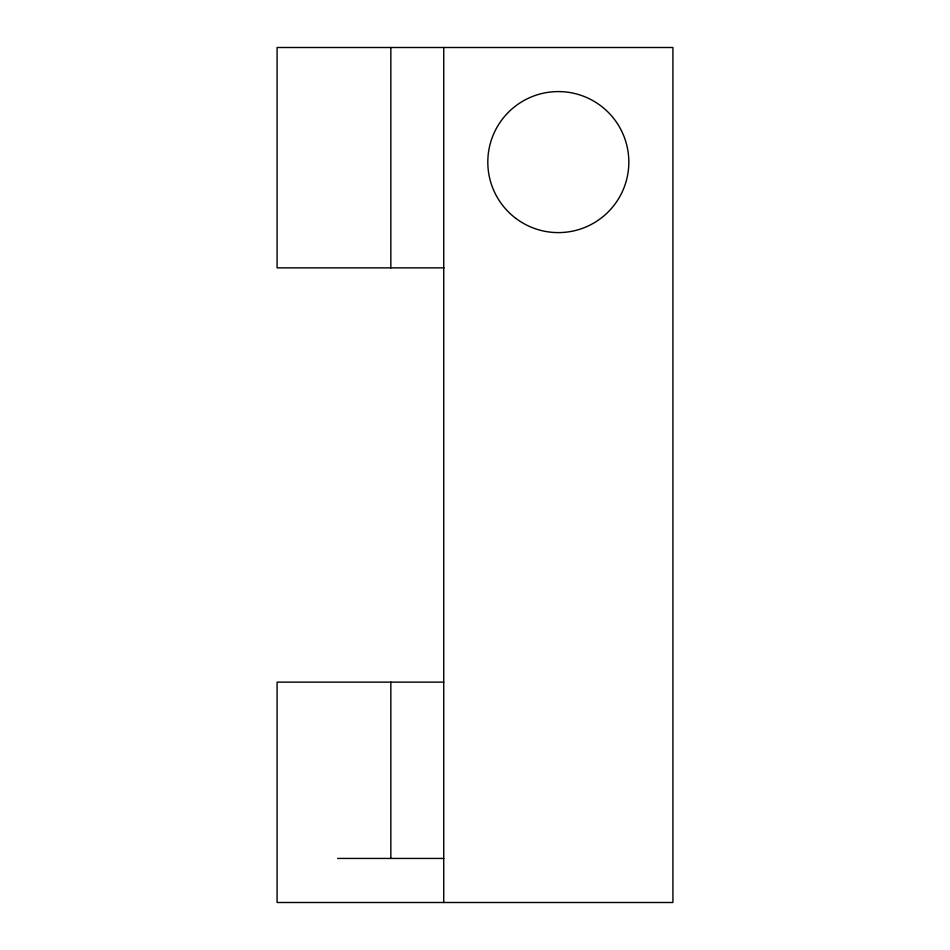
<?xml version="1.0" encoding="UTF-8"?>
<svg xmlns="http://www.w3.org/2000/svg" width="950" height="950" viewBox="0 0 950 950"><rect width="100%" height="100%" fill="white"/><g stroke="black" fill="none" stroke-linecap="round" stroke-linejoin="round"><path stroke-width="1.43" d="M444.006 267.864L277.091 267.864L277.091 47.5L672.909 47.5L672.909 902.5L277.091 902.5L277.091 682.136L443.733 682.136M337.594 858.432L443.733 858.432M443.733 47.5L443.733 902.5M390.842 47.5L390.842 267.864M390.842 682.136L390.842 858.432M515.957 218.464A70.514 70.514 0 0 0 628.318 170.584A70.514 70.514 0 0 0 530.682 97.221A70.514 70.514 0 0 0 515.957 218.464"/></g></svg>
